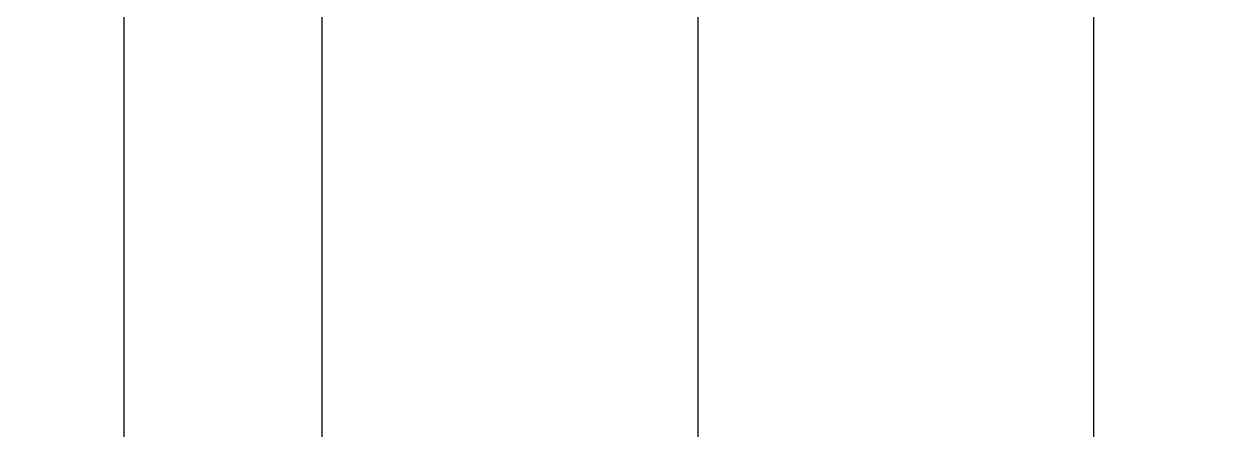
# Model space of a CAD drawing. Header units: millimetres. Extents: x 0 to 69574, y -5 to 41746.
# Drawn here: x 39624.1 to 39685, y 32357.5 to 32378 of the extents above; entities that cross this region are included whole.
import ezdxf

# ---------------------------------------------------------------- set-up
doc = ezdxf.new("R2010")
doc.units = ezdxf.units.MM
doc.set_wipeout_variables(frame=1)
doc.layers.add('! NO PLOT !', color=7, linetype='Continuous', true_color=0xff75dd, plot=False)
doc.layers.add('000-PI-Oprema', color=30, linetype='Continuous', lineweight=5)
doc.layers.add('000-PI-ORMAR', color=2, linetype='Continuous')

# ---------------------------------------------------------------- blocks, each defined once
blk = doc.blocks.new('DELTA IP 30 - 47506030')
at = {"layer": '000-PI-Oprema'}
for p, q in [((47255.865, 28635.964), (47255.865, 28636.198)), ((47255.943, 28636.044), (47255.865, 28636.198)), ((47255.865, 28636.198), (47255.865, 28634.374)), ((47255.865, 28635.73), (47255.865, 28635.964)), ((47255.865, 28635.496), (47255.865, 28635.73)), ((47255.943, 28606.653), (47255.943, 28636.044)), ((47255.865, 28635.262), (47255.865, 28635.496)), ((47255.865, 28635.027), (47255.865, 28635.262)), ((47255.865, 28634.793), (47255.865, 28635.027)), ((47255.865, 28634.723), (47255.865, 28634.793)), ((47255.865, 28634.653), (47255.865, 28634.723)), ((47255.865, 28634.583), (47255.865, 28634.653)), ((47255.865, 28634.514), (47255.865, 28634.583)), ((47255.865, 28634.444), (47255.865, 28634.514)), ((47255.865, 28634.374), (47255.865, 28634.444)), ((47243.648, 28626.701), (47251.321, 28634.374)), ((47243.659, 28626.701), (47251.332, 28634.374)), ((47251.332, 28634.374), (47251.321, 28634.374)), ((47251.332, 28634.374), (47252.497, 28634.374)), ((47252.497, 28634.374), (47252.497, 28634.374)), ((47252.497, 28634.374), (47255.921, 28634.374)), ((47252.497, 28634.374), (47252.497, 28634.374)), ((47252.497, 28608.374), (47252.497, 28634.374)), ((47255.737, 28634.374), (47255.737, 28608.374)), ((47255.749, 28634.374), (47255.749, 28608.374)), ((47255.922, 28634.374), (47255.921, 28634.374)), ((47255.922, 28608.374), (47255.922, 28634.374)), ((47258.015, 28631.899), (47258.015, 28634.374)), ((47258.015, 28634.374), (47258.015, 28631.899)), ((47252.497, 28627.624), (47252.497, 28627.624)), ((47243.648, 28626.701), (47243.621, 28623.574)), ((47243.632, 28623.574), (47243.659, 28626.701)), ((47243.659, 28626.701), (47243.648, 28626.701)), ((47252.497, 28625.174), (47252.497, 28625.174)), ((47252.497, 28625.174), (47254.078, 28625.174)), ((47254.078, 28625.174), (47254.078, 28625.174)), ((47254.078, 28625.174), (47254.078, 28617.574)), ((47243.621, 28623.574), (47243.632, 28623.574)), ((47247.132, 28623.574), (47243.632, 28623.574)), ((47243.621, 28619.174), (47243.632, 28619.174)), ((47243.621, 28619.174), (47243.648, 28616.046)), ((47247.132, 28619.174), (47243.632, 28619.174)), ((47243.659, 28616.046), (47243.632, 28619.174)), ((47254.078, 28617.574), (47252.497, 28617.574)), ((47252.497, 28617.574), (47252.497, 28617.574)), ((47254.078, 28617.574), (47254.078, 28617.574)), ((47243.659, 28616.046), (47243.648, 28616.046)), ((47243.648, 28616.046), (47251.321, 28608.374)), ((47243.659, 28616.046), (47251.332, 28608.374)), ((47252.497, 28615.124), (47252.497, 28615.124)), ((47258.015, 28608.374), (47258.015, 28610.799)), ((47258.015, 28610.799), (47258.015, 28608.374)), ((47251.321, 28608.374), (47251.332, 28608.374)), ((47251.332, 28608.374), (47252.497, 28608.374)), ((47252.497, 28608.374), (47252.497, 28608.374)), ((47252.497, 28608.374), (47252.497, 28608.374)), ((47255.921, 28608.374), (47252.497, 28608.374)), ((47255.865, 28608.374), (47255.865, 28608.295)), ((47255.865, 28606.499), (47255.865, 28608.374)), ((47255.865, 28608.295), (47255.865, 28608.217)), ((47255.922, 28608.374), (47255.921, 28608.374)), ((47255.865, 28608.217), (47255.865, 28608.139)), ((47255.865, 28608.139), (47255.865, 28608.061)), ((47255.865, 28608.061), (47255.865, 28607.982)), ((47255.865, 28607.982), (47255.865, 28607.904)), ((47255.865, 28607.904), (47255.865, 28607.67)), ((47255.865, 28607.67), (47255.865, 28607.436)), ((47255.865, 28607.436), (47255.865, 28607.202)), ((47255.865, 28607.202), (47255.865, 28606.967)), ((47255.865, 28606.967), (47255.865, 28606.733)), ((47255.865, 28606.733), (47255.865, 28606.499)), ((47255.943, 28606.653), (47255.865, 28606.499))]:
    blk.add_line(p, q, dxfattribs=at)
for centre, major_axis, ratio, start_param, end_param in [((47259.365, 28636.211), (3.5, 0.013), 0.007926, -3.137593, -3.137253), ((47259.365, 28636.211), (3.5, 0.013), 0.007926, 3.140974, 3.145593), ((47247.121, 28621.374), (2.2, 0), 0.999993, -1.570796, 1.570796), ((47247.132, 28621.374), (2.2, 0), 0.999993, -1.570796, 1.570796), ((47259.365, 28606.486), (3.5, -0.013), 0.007926, 3.137251, 3.137593), ((47259.365, 28606.486), (3.5, -0.013), 0.007926, 3.137593, 3.142211)]:
    blk.add_ellipse(centre, major_axis=major_axis, ratio=ratio, start_param=start_param, end_param=end_param, dxfattribs=at)
blk.add_wipeout([(47259.125, 28642.892), (47320.16, 28642.779), (47320.16, 28587.934), (47259.125, 28587.933)]).dxf.layer = '000-PI-Oprema'
for p, q in [((47259.125, 28642.892), (47276.621, 28642.892)), ((47259.125, 28642.892), (47259.125, 28636.238)), ((47259.125, 28642.777), (47320.16, 28642.779)), ((47259.125, 28639.224), (47259.125, 28639.224)), ((47259.125, 28637.362), (47273.581, 28637.362)), ((47259.125, 28637.277), (47273.6, 28637.276)), ((47255.943, 28636.044), (47271.668, 28636.044)), ((47259.125, 28636.238), (47259.125, 28634.374)), ((47255.922, 28634.374), (47262.335, 28634.374)), ((47255.922, 28634.374), (47262.335, 28634.374)), ((47259.125, 28634.374), (47259.125, 28626.971)), ((47259.125, 28634.374), (47259.125, 28634.374)), ((47260.715, 28634.374), (47260.715, 28631.899)), ((47260.715, 28631.899), (47260.715, 28634.374)), ((47260.715, 28631.899), (47258.015, 28631.899)), ((47258.015, 28631.899), (47260.715, 28631.899)), ((47264.454, 28629.344), (47259.125, 28629.343)), ((47264.438, 28629.269), (47259.125, 28629.268)), ((47252.497, 28627.624), (47266.052, 28627.624)), ((47259.125, 28626.971), (47264.471, 28626.972)), ((47259.125, 28626.874), (47259.125, 28626.971)), ((47264.45, 28626.874), (47259.125, 28626.874)), ((47259.125, 28615.874), (47259.125, 28626.874)), ((47249.321, 28621.374), (47329.932, 28621.374)), ((47259.125, 28615.874), (47264.45, 28615.874)), ((47259.125, 28615.874), (47259.125, 28615.776)), ((47259.125, 28615.776), (47264.471, 28615.776)), ((47259.125, 28615.776), (47259.125, 28606.459)), ((47252.497, 28615.124), (47266.052, 28615.124)), ((47264.438, 28613.479), (47259.125, 28613.479)), ((47264.454, 28613.404), (47259.125, 28613.404)), ((47258.015, 28610.799), (47260.715, 28610.799)), ((47260.715, 28610.799), (47258.015, 28610.799)), ((47260.715, 28610.799), (47260.715, 28608.374)), ((47260.715, 28608.374), (47260.715, 28610.799)), ((47255.922, 28608.374), (47262.335, 28608.374)), ((47262.335, 28608.374), (47255.922, 28608.374)), ((47255.943, 28606.653), (47271.668, 28606.654)), ((47259.125, 28606.459), (47259.125, 28592.269)), ((47320.16, 28603.624), (47259.125, 28603.62)), ((47320.16, 28603.521), (47259.125, 28603.517)), ((47259.125, 28592.269), (47284.027, 28592.399)), ((47259.125, 28592.269), (47259.125, 28587.933)), ((47320.16, 28587.994), (47259.125, 28587.996)), ((47259.125, 28587.933), (47284.072, 28587.933))]:
    blk.add_line(p, q, dxfattribs=at)
for centre, major_axis, ratio, start_param, end_param in [((47259.365, 28636.211), (3.5, 0.013), 0.007926, 0.004, 3.140974), ((47264.438, 28621.374), (5.145, 0), 0.999993, 1.570863, 4.712322), ((47264.432, 28621.374), (5.117, 0), 0.999993, 1.570863, 4.712322), ((47259.365, 28606.486), (3.5, -0.013), 0.007926, -3.140974, -0.004)]:
    blk.add_ellipse(centre, major_axis=major_axis, ratio=ratio, start_param=start_param, end_param=end_param, dxfattribs=at)
blk = doc.blocks.new('spojnica')
at = {"layer": '! NO PLOT !', "transparency": 33554687}
for p, q in [((44856.495, 28811.504), (44856.495, 26919.404)), ((44861.495, 28809.404), (44861.495, 26919.404))]:
    blk.add_line(p, q, dxfattribs=at)

msp = doc.modelspace()

# ---------------------------------------------------------------- block references
at = {"layer": '000-PI-Oprema', "rotation": 270}
msp.add_blockref('DELTA IP 30 - 47506030', (11040.959, 79619.046), dxfattribs=at)

# ---------------------------------------------------------------- next in the draw order: block references
at = {"layer": '000-PI-Oprema'}
msp.add_blockref('spojnica', (-5202.464, 3900), dxfattribs=at)

# ---------------------------------------------------------------- next in the draw order: wipeouts: each hides what was drawn before it
msp.add_wipeout([(39609.672, 32761.404), (40000.16, 32761.404), (39999.672, 30778.904), (39609.66, 30776.904)]).dxf.layer = '000-PI-ORMAR'

# ---------------------------------------------------------------- next in the draw order: linework, layer by layer
at = {"layer": '! NO PLOT !'}
for p, q in [((39629.184, 32749.904), (39629.184, 30788.404)), ((39639.184, 32734.904), (39639.184, 30803.404)), ((39658.184, 32689.154), (39658.184, 30849.154)), ((39678.184, 32684.154), (39678.184, 30854.154))]:
    msp.add_line(p, q, dxfattribs=at)

doc.saveas('drawing.dxf')
